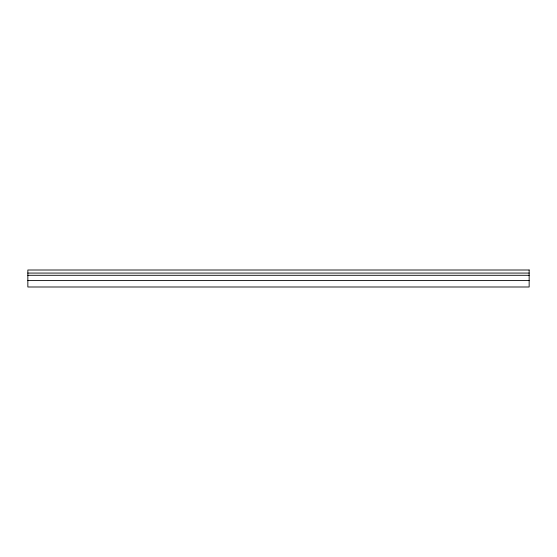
<?xml version="1.0" encoding="UTF-8"?>
<svg xmlns="http://www.w3.org/2000/svg" width="557" height="557" viewBox="0 0 557 557"><rect width="100%" height="100%" fill="white"/><g stroke="black" fill="none" stroke-linecap="round" stroke-linejoin="round"><path stroke-width="0.84" d="M27.85 273.069L529.15 273.069M27.85 275.297L529.15 275.297M27.85 280.589L529.15 280.589M529.15 270.006L27.85 270.006L27.85 286.994L529.15 286.994L529.15 270.006"/></g></svg>
